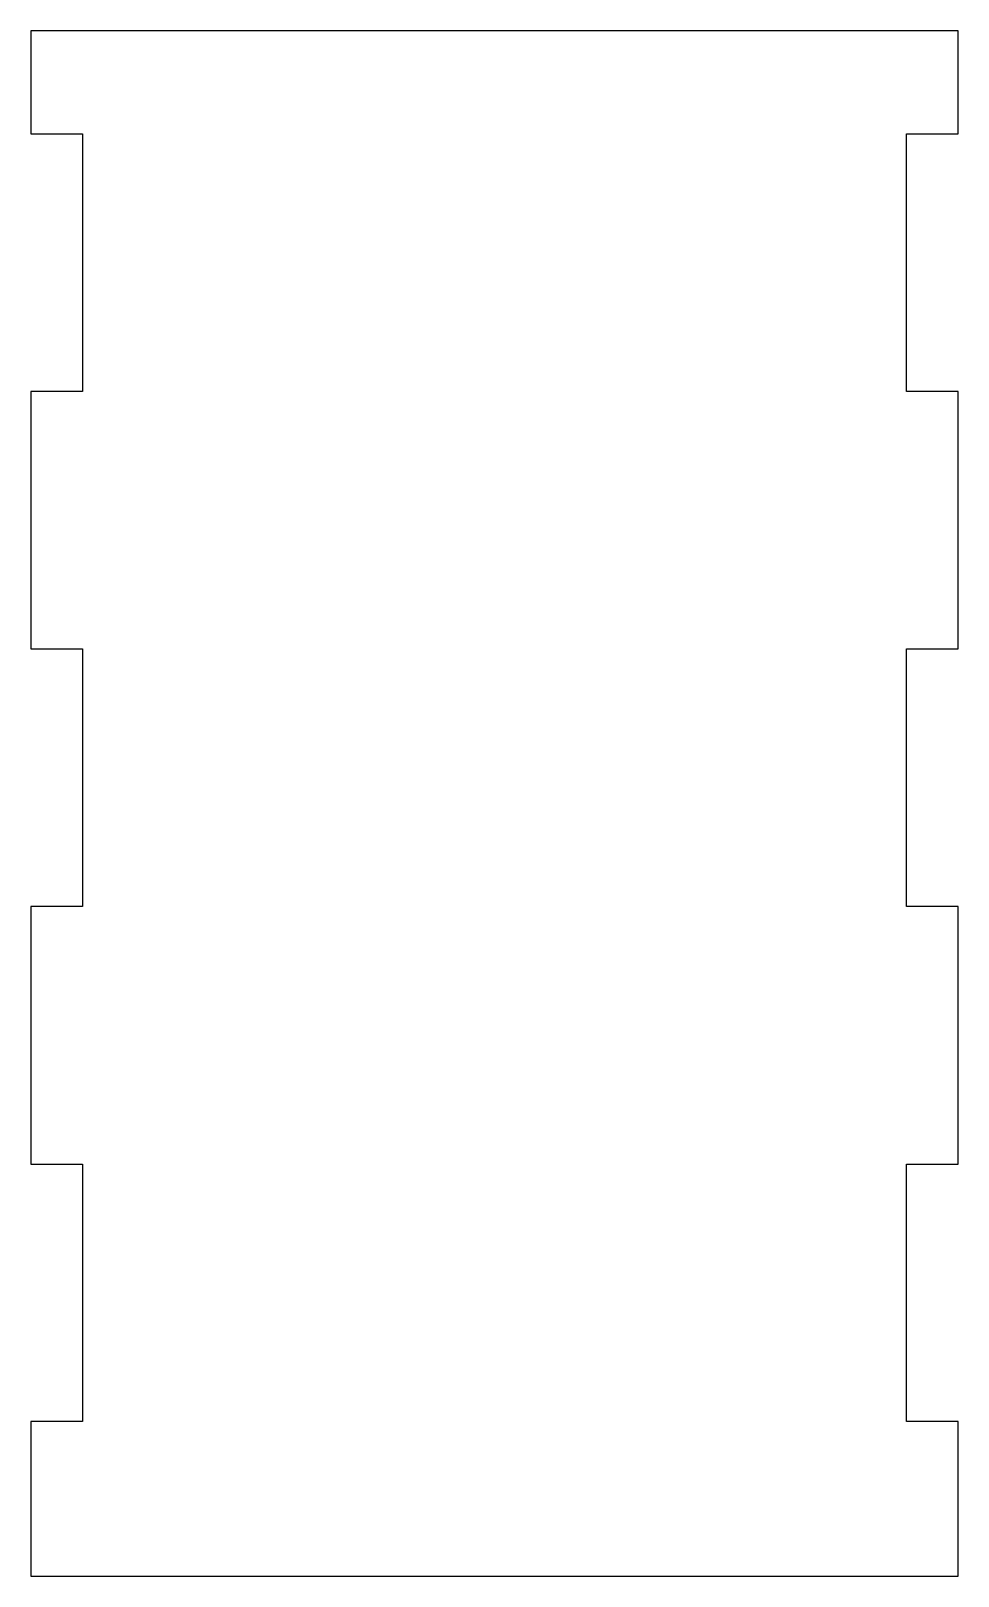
# Model space of a CAD drawing. Header units: millimetres. Extents: x -270 to -180, y -615 to -465.
import ezdxf

# ---------------------------------------------------------------- set-up
doc = ezdxf.new("R2010")
doc.units = ezdxf.units.MM

msp = doc.modelspace()

# ---------------------------------------------------------------- linework, layer by layer
at = {"color": 7, "linetype": 'Continuous', "lineweight": 25}
for p, q in [((-270, -465), (-270, -475)), ((-180, -465), (-270, -465)), ((-180, -475), (-180, -465)), ((-270, -475), (-265, -475)), ((-265, -475), (-265, -500)), ((-185, -500), (-185, -475)), ((-185, -475), (-180, -475)), ((-270, -500), (-270, -525)), ((-265, -500), (-270, -500)), ((-180, -500), (-185, -500)), ((-180, -525), (-180, -500)), ((-270, -525), (-265, -525)), ((-265, -525), (-265, -550)), ((-185, -525), (-180, -525)), ((-185, -550), (-185, -525)), ((-270, -550), (-270, -575)), ((-265, -550), (-270, -550)), ((-180, -550), (-185, -550)), ((-180, -575), (-180, -550)), ((-270, -575), (-265, -575)), ((-265, -575), (-265, -600)), ((-185, -575), (-180, -575)), ((-185, -600), (-185, -575)), ((-270, -600), (-270, -615)), ((-265, -600), (-270, -600)), ((-180, -600), (-185, -600)), ((-180, -615), (-180, -600)), ((-270, -615), (-180, -615))]:
    msp.add_line(p, q, dxfattribs=at)

doc.saveas('drawing.dxf')
